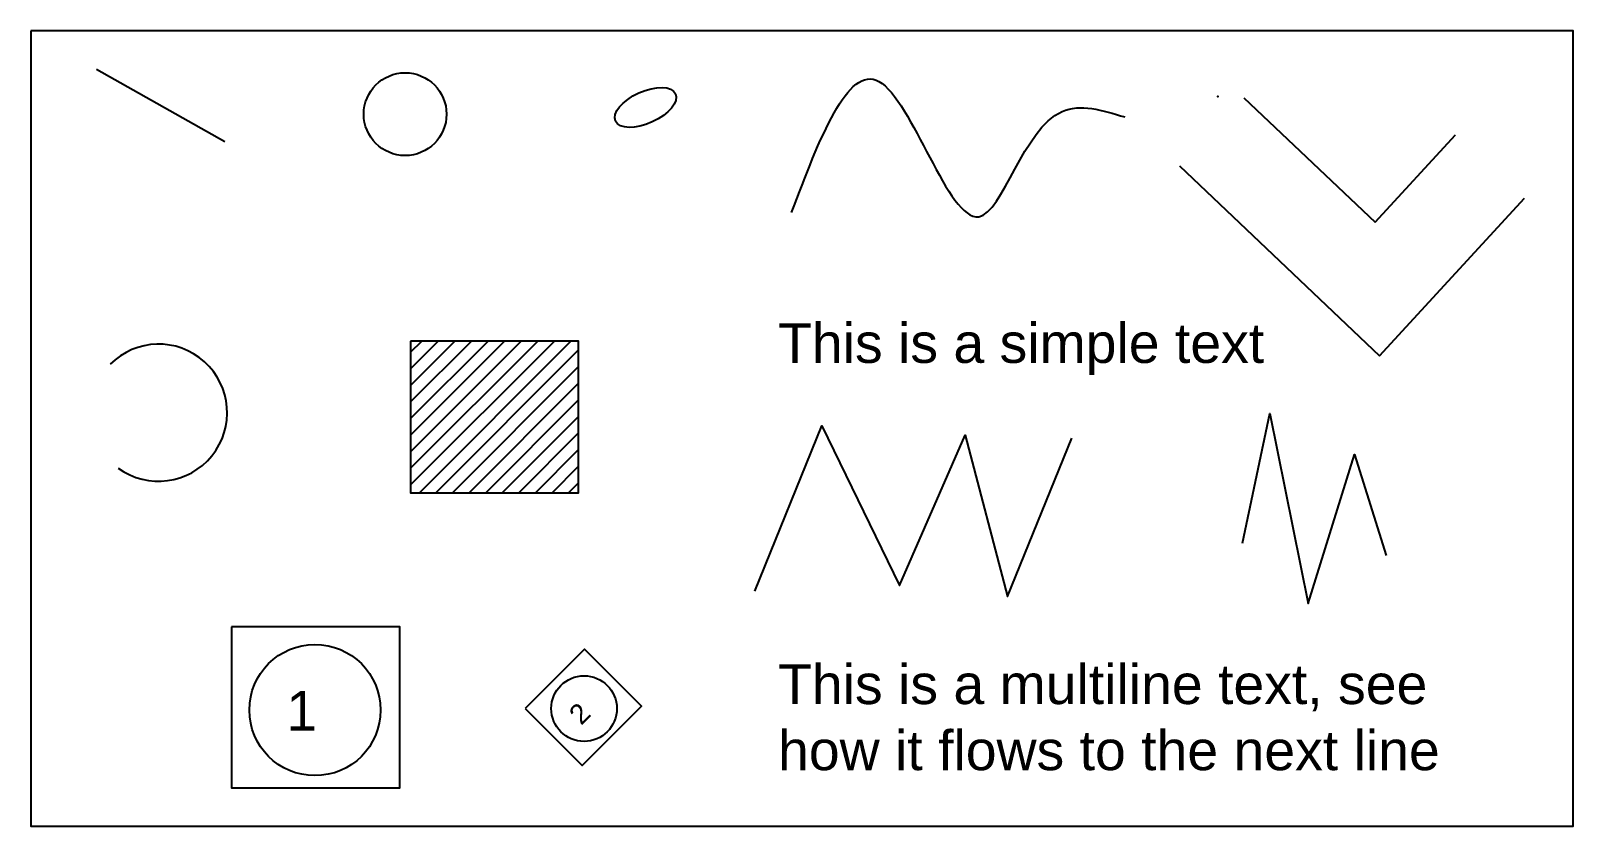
# Model space of a CAD drawing. Header units: inches. Extents: x -0.2 to 16.2, y -0.1 to 8.3.
import ezdxf

# ---------------------------------------------------------------- set-up
doc = ezdxf.new("R2010")
doc.units = ezdxf.units.IN
doc.header["$MEASUREMENT"] = 0
doc.styles.get("Standard").update_dxf_attribs({"font": 'arial.ttf'})

# ---------------------------------------------------------------- blocks, each defined once
blk = doc.blocks.new('Block1')
blk.add_lwpolyline([(1.938, 1.981), (1.938, 0.264), (3.729, 0.264), (3.729, 1.981)], close=True)
blk.add_circle((2.826, 1.093), 0.699)
blk.add_attdef('ID', (2.521, 0.875), '', height=0.422)

msp = doc.modelspace()

# ---------------------------------------------------------------- hatches: boundary and pattern name
h = msp.add_hatch()
h.set_pattern_fill('ANSI31', color=256, style=0)
h.paths.add_polyline_path([(3.845, 5.024), (3.845, 3.408), (5.636, 3.408), (5.636, 5.024)])

# ---------------------------------------------------------------- linework, layer by layer
for p, q in [((0.497, 7.921), (1.866, 7.15)), ((12.726, 7.615), (14.123, 6.291)), ((14.123, 6.291), (14.982, 7.222)), ((12.038, 6.89), (14.171, 4.867)), ((14.171, 4.867), (15.717, 6.545))]:
    msp.add_line(p, q)
for points in [[(-0.202, 8.329), (-0.202, -0.144), (16.234, -0.144), (16.234, 8.329)], [(3.845, 5.024), (3.845, 3.408), (5.636, 3.408), (5.636, 5.024)]]:
    msp.add_lwpolyline(points, close=True)
msp.add_lwpolyline([(7.514, 2.36), (8.227, 4.121), (9.057, 2.418), (9.756, 4.02), (10.207, 2.302), (10.891, 3.99)])
msp.add_polyline3d([(12.711, 2.87, 0), (13.002, 4.253, 0), (13.41, 2.229, 0), (13.905, 3.816, 0), (14.24, 2.739, 0)])
msp.add_circle((3.787, 7.441), 0.441)
msp.add_arc((1.16, 4.261), 0.73, 233.9632, 135.0647)
msp.add_ellipse((6.349, 7.513), major_axis=(0.32, 0.146), ratio=0.484344)
at = {"end_tangent": (0.324324, -0.945946)}
msp.add_spline([(7.904, 6.392), (8.836, 7.79), (9.899, 6.349), (10.787, 7.47), (11.456, 7.411)], degree=3, dxfattribs=at)
msp.add_point((12.449, 7.63))

# ---------------------------------------------------------------- block references
msp.add_blockref('Block1', (0, 0)).add_auto_attribs({'ID': '1'})
at = {"xscale": 0.5000000000000001, "yscale": 0.5, "zscale": 0.5, "rotation": 45}
msp.add_blockref('Block1', (5.081, -0.277), dxfattribs=at).add_auto_attribs({'ID': '2'})

# ---------------------------------------------------------------- texts
msp.add_text('This is a simple text', height=0.42243).set_placement((7.761, 4.791))
at = {"insert": (7.761, 1.579), "char_height": 0.42243, "width": 7.97769, "attachment_point": 1}
msp.add_mtext('{This is a multiline text, see how it flows to the next line}', dxfattribs=at)

doc.saveas('drawing.dxf')
